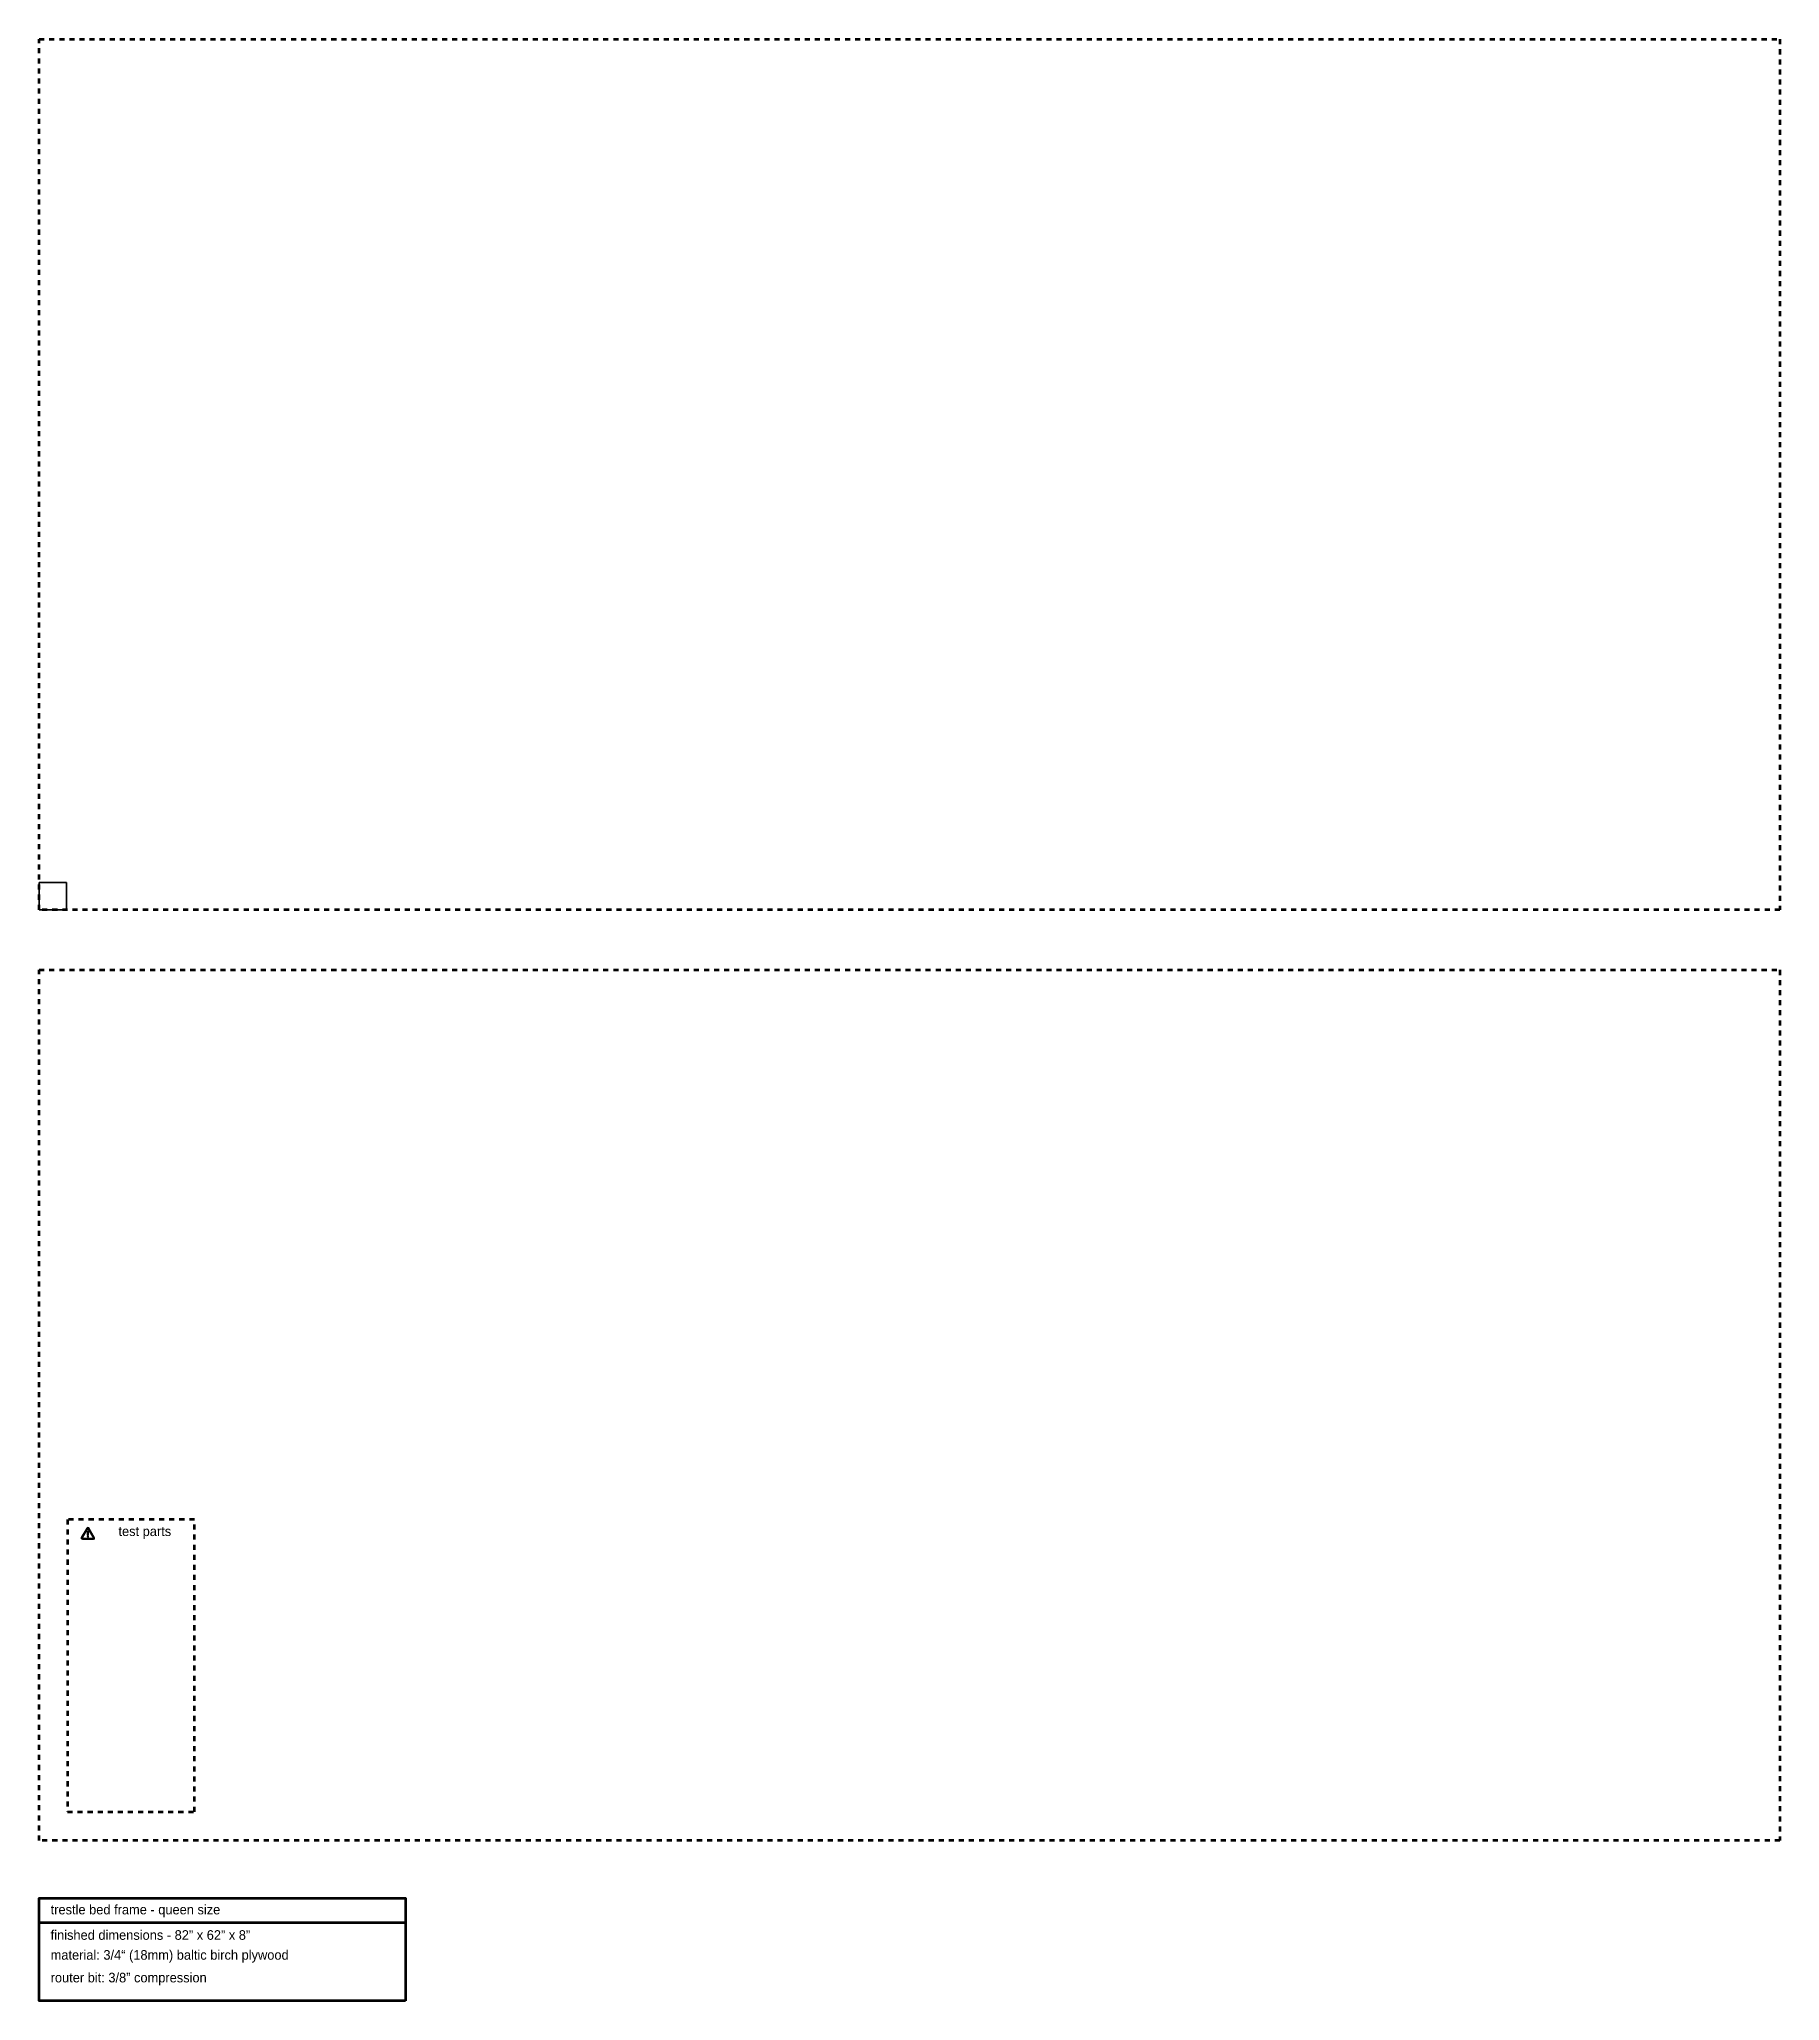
# Model space of a CAD drawing. Header units: inches. Extents: x 0 to 96, y -57 to 51.
import ezdxf

# ---------------------------------------------------------------- set-up
doc = ezdxf.new("R2010")
doc.units = ezdxf.units.IN
doc.header["$MEASUREMENT"] = 0
for name, pattern in [('AI-Linetype-1', [0.555556, 0.277778, -0.277778]), ('AI-Linetype-2', [0.555556, 0.277778, -0.277778]), ('AI-Linetype-3', [0.555556, 0.277778, -0.277778])]:
    doc.linetypes.add(name, pattern=pattern)
doc.layers.add('formatting', color=7, linetype='Continuous')

# ---------------------------------------------------------------- blocks, each defined once
blk = doc.blocks.new('block 2')
at = {"layer": 'formatting', "true_color": 0x010101}
h = blk.add_hatch(color=178, dxfattribs=at)
h.dxf.hatch_style = 2
edge = h.paths.add_edge_path()
edge.add_spline(control_points=[(3.05, -31.29), (3.05, -31.29), (2.75, -30.77), (2.75, -30.77), (2.74, -30.75), (2.71, -30.73), (2.69, -30.73), (2.66, -30.73), (2.63, -30.75), (2.62, -30.77), (2.62, -30.77), (2.32, -31.29), (2.32, -31.29), (2.31, -31.31), (2.31, -31.34), (2.32, -31.36), (2.33, -31.39), (2.36, -31.4), (2.39, -31.4), (2.39, -31.4), (2.99, -31.4), (2.99, -31.4), (3.01, -31.4), (3.04, -31.39), (3.05, -31.36), (3.06, -31.34), (3.06, -31.31), (3.05, -31.29)], knot_values=[0, 0, 0, 0, 1, 1, 1, 2, 2, 2, 3, 3, 3, 4, 4, 4, 5, 5, 5, 6, 6, 6, 7, 7, 7, 8, 8, 8, 9, 9, 9, 9], degree=3, periodic=1)
h.paths.add_polyline_path([(2.39, -31.33), (2.69, -30.81), (2.99, -31.33)])
h = blk.add_hatch(color=178, dxfattribs=at)
h.dxf.hatch_style = 2
edge = h.paths.add_edge_path()
edge.add_spline(control_points=[(2.65, -30.98), (2.65, -30.98), (2.65, -31.14), (2.65, -31.14), (2.65, -31.16), (2.67, -31.17), (2.69, -31.17), (2.71, -31.17), (2.72, -31.16), (2.72, -31.14), (2.72, -31.14), (2.72, -30.98), (2.72, -30.98), (2.72, -30.96), (2.71, -30.94), (2.69, -30.94), (2.67, -30.94), (2.65, -30.96), (2.65, -30.98)], knot_values=[0, 0, 0, 0, 1, 1, 1, 2, 2, 2, 3, 3, 3, 4, 4, 4, 5, 5, 5, 6, 6, 6, 6], degree=3, periodic=1)
h = blk.add_hatch(color=178, dxfattribs=at)
h.dxf.hatch_style = 2
edge = h.paths.add_edge_path()
edge.add_spline(control_points=[(2.69, -31.2), (2.71, -31.2), (2.72, -31.22), (2.72, -31.24), (2.72, -31.26), (2.71, -31.28), (2.69, -31.28), (2.67, -31.28), (2.65, -31.26), (2.65, -31.24), (2.65, -31.22), (2.67, -31.2), (2.69, -31.2)], knot_values=[0, 0, 0, 0, 1, 1, 1, 2, 2, 2, 3, 3, 3, 4, 4, 4, 4], degree=3, periodic=1)
at = {"layer": 'formatting', "lineweight": 0}
blk.add_lwpolyline([(2.39, -31.33), (2.69, -30.81), (2.99, -31.33), (2.39, -31.33), (2.39, -31.33)], dxfattribs=at)
for points, knots in [([(3.05, -31.29), (3.05, -31.29), (2.75, -30.77), (2.75, -30.77), (2.74, -30.75), (2.71, -30.73), (2.69, -30.73), (2.66, -30.73), (2.63, -30.75), (2.62, -30.77), (2.62, -30.77), (2.32, -31.29), (2.32, -31.29), (2.31, -31.31), (2.31, -31.34), (2.32, -31.36), (2.33, -31.39), (2.36, -31.4), (2.39, -31.4), (2.39, -31.4), (2.99, -31.4), (2.99, -31.4), (3.01, -31.4), (3.04, -31.39), (3.05, -31.36), (3.06, -31.34), (3.06, -31.31), (3.05, -31.29)], [0, 0, 0, 0, 1, 1, 1, 2, 2, 2, 3, 3, 3, 4, 4, 4, 5, 5, 5, 6, 6, 6, 7, 7, 7, 8, 8, 8, 9, 9, 9, 9]), ([(2.65, -30.98), (2.65, -30.98), (2.65, -31.14), (2.65, -31.14), (2.65, -31.16), (2.67, -31.17), (2.69, -31.17), (2.71, -31.17), (2.72, -31.16), (2.72, -31.14), (2.72, -31.14), (2.72, -30.98), (2.72, -30.98), (2.72, -30.96), (2.71, -30.94), (2.69, -30.94), (2.67, -30.94), (2.65, -30.96), (2.65, -30.98)], [0, 0, 0, 0, 1, 1, 1, 2, 2, 2, 3, 3, 3, 4, 4, 4, 5, 5, 5, 6, 6, 6, 6]), ([(2.69, -31.2), (2.71, -31.2), (2.72, -31.22), (2.72, -31.24), (2.72, -31.26), (2.71, -31.28), (2.69, -31.28), (2.67, -31.28), (2.65, -31.26), (2.65, -31.24), (2.65, -31.22), (2.67, -31.2), (2.69, -31.2)], [0, 0, 0, 0, 1, 1, 1, 2, 2, 2, 3, 3, 3, 4, 4, 4, 4])]:
    blk.add_open_spline(points, degree=3, knots=knots, dxfattribs=at)

msp = doc.modelspace()

# ---------------------------------------------------------------- linework, layer by layer
at = {"layer": 'formatting', "color": 7, "linetype": 'AI-Linetype-2', "lineweight": 158, "true_color": 0xffffff}
msp.add_lwpolyline([(96, 3.32), (0, 3.32), (0, 51.32), (96, 51.32), (96, 3.32)], dxfattribs=at)
at = {"layer": 'formatting', "color": 179, "lineweight": 35, "true_color": 0x231f20}
msp.add_lwpolyline([(1.5, 3.32), (0, 3.32), (0, 4.82), (1.5, 4.82), (1.5, 3.32)], dxfattribs=at)
at = {"layer": 'formatting', "color": 7, "linetype": 'AI-Linetype-1', "lineweight": 158, "true_color": 0xffffff}
msp.add_lwpolyline([(96, -48), (0, -48), (0, 0), (96, 0), (96, -48)], dxfattribs=at)
at = {"layer": 'formatting', "color": 7, "linetype": 'AI-Linetype-3', "lineweight": 158, "true_color": 0xffffff}
msp.add_lwpolyline([(8.56, -30.29), (1.56, -30.29), (1.56, -46.41), (8.56, -46.41), (8.56, -30.29)], dxfattribs=at)
at = {"layer": 'formatting', "color": 179, "lineweight": 158, "true_color": 0x231f20}
msp.add_lwpolyline([(20.2, -56.83), (0, -56.83), (0, -51.18), (20.2, -51.18), (20.2, -56.83)], dxfattribs=at)
at = {"layer": 'formatting', "color": 7, "lineweight": 158, "true_color": 0xffffff}
msp.add_lwpolyline([(20.2, -52.53), (0, -52.53)], dxfattribs=at)

# ---------------------------------------------------------------- block references
at = {"layer": 'formatting'}
msp.add_blockref('block 2', (0, 0), dxfattribs=at)

# ---------------------------------------------------------------- texts
at = {"layer": 'formatting', "color": 179, "true_color": 0x231f20, "char_height": 0.5289, "attachment_point": 7}
for s, insert in [('\\fAvenir Medium|b0|i0|c0|p34;\\W1;test parts', (4.37, -31.37)), ('\\fAvenir Medium|b0|i0|c0|p34;\\W1;trestle bed frame - queen size', (0.63, -52.23)), ('\\fAvenir Medium|b0|i0|c0|p34;\\W1;finished dimensions - 82” x 62” x 8”', (0.63, -53.48)), ('\\fAvenir Medium|b0|i0|c0|p34;\\W1;material: 3/4“ (18mm) baltic birch plywood', (0.63, -54.73)), ('\\fAvenir Medium|b0|i0|c0|p34;\\W1;router bit: 3/8” compression', (0.63, -55.98))]:
    msp.add_mtext(s, dxfattribs=dict(at, insert=insert))

doc.saveas('drawing.dxf')
